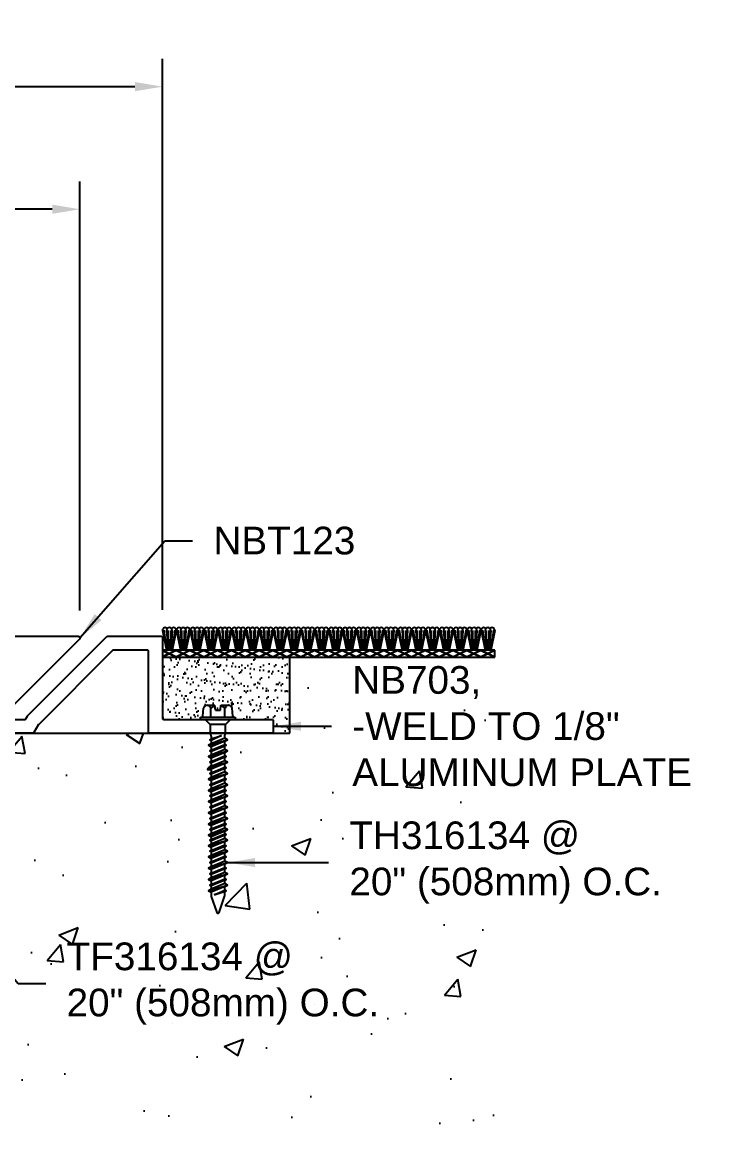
# Model space of a CAD drawing. Header units: inches. Extents: x -6.4 to 63.4, y -1.5 to 12.
# Drawn here: x 24.19 to 30.58, y 0 to 10.04 of the extents above; entities that cross this region are included whole.
import ezdxf

# ---------------------------------------------------------------- set-up
doc = ezdxf.new("R2010")
doc.units = ezdxf.units.IN
doc.header["$MEASUREMENT"] = 0
for name, color, linetype in [('Anchors', 4, 'Continuous'), ('Conditions', 1, 'Continuous'), ('Dimensions', 3, 'Continuous'), ('Metals', 7, 'Continuous'), ('Text', 2, 'Continuous')]:
    doc.layers.add(name, color=color, linetype=linetype)
doc.styles.add('ARIAL', font='arial.ttf')
doc.dimstyles.new('Arial', dxfattribs={"dimtxt": 0.25, "dimasz": 0.25, "dimexe": 0.25, "dimexo": 0.25, "dimgap": 0.25, "dimtad": 0, "dimtih": 1, "dimtoh": 1, "dimdec": 4, "dimzin": 0, "dimdsep": 46, "dimlunit": 4, "dimtxsty": 'ARIAL', "dimcen": 0.25, "dimadec": 0, "dimazin": 0, "dimtfac": 1, "dimtdec": 4, "dimtofl": 0, "dimtmove": 0, "dimatfit": 3, "dimfxl": 0, "dimfrac": 2, "dimtolj": 1, "dimtzin": 0, "dimarcsym": 0})

# ---------------------------------------------------------------- blocks, each defined once
blk = doc.blocks.new('*D14')
at = {"layer": 'Defpoints', "color": 0}
for p in [(25.454, 9.456), (-1.746, 4.482), (25.454, 4.482)]:
    blk.add_point(p, dxfattribs=at)
at = {"layer": 'Dimensions', "color": 0, "lineweight": -2}
for p, q in [((-1.746, 4.732), (-1.746, 9.706)), ((25.454, 4.732), (25.454, 9.706)), ((-1.496, 9.456), (10.942, 9.456)), ((25.204, 9.456), (12.887, 9.456))]:
    blk.add_line(p, q, dxfattribs=at)
at = {"layer": 'Dimensions', "color": 0}
for points in [[(-1.496, 9.498), (-1.496, 9.415), (-1.746, 9.456)], [(25.204, 9.498), (25.204, 9.415), (25.454, 9.456)]]:
    blk.add_solid(points, dxfattribs=at)
at = {"layer": 'Dimensions', "color": 0, "insert": (11.914, 9.456), "char_height": 0.25, "attachment_point": 5, "style": 'ARIAL'}
blk.add_mtext('\\A1;2\'-3 3/16"\\P [691mm]', dxfattribs=at)
blk = doc.blocks.new('TH316134')
for p, q in [((-0.097, 0.127), (-0.027, 0.127)), ((-0.023, 0.083), (-0.027, 0.127)), ((0.023, 0.083), (0.027, 0.127)), ((0.027, 0.127), (0.097, 0.127)), ((-0.157, 0.019), (0.157, 0.019)), ((-0.157, 0), (-0.157, 0.019)), ((-0.157, 0), (0.157, 0)), ((-0.135, 0.029), (-0.129, 0.1)), ((-0.115, 0), (-0.07, -0.045)), ((-0.065, 0.019), (-0.065, 0.1)), ((-0.023, 0.083), (0.023, 0.083)), ((0.064, 0.019), (0.064, 0.1)), ((0.115, 0), (0.07, -0.045)), ((0.135, 0.029), (0.129, 0.1)), ((0.157, 0.019), (0.157, 0)), ((-0.086, -0.234), (0.086, -0.184)), ((-0.074, -0.184), (0.032, -0.147)), ((0.032, -0.147), (-0.062, -0.19)), ((-0.062, -0.177), (0.032, -0.147)), ((0.062, -0.171), (-0.062, -0.221)), ((0.062, -0.197), (-0.062, -0.247)), ((-0.086, -0.336), (0.086, -0.285)), ((-0.074, -0.285), (0.074, -0.234)), ((-0.062, -0.279), (0.062, -0.228)), ((0.062, -0.241), (-0.062, -0.291)), ((0.062, -0.272), (-0.062, -0.323)), ((0.062, -0.298), (-0.062, -0.349)), ((-0.086, -0.437), (0.086, -0.387)), ((-0.074, -0.387), (0.074, -0.336)), ((-0.062, -0.381), (0.062, -0.33)), ((0.062, -0.342), (-0.062, -0.393)), ((0.062, -0.374), (-0.062, -0.425)), ((0.062, -0.4), (-0.062, -0.45)), ((-0.086, -0.539), (0.086, -0.488)), ((-0.074, -0.488), (0.074, -0.437)), ((-0.062, -0.482), (0.062, -0.431)), ((0.062, -0.444), (-0.062, -0.494)), ((0.062, -0.475), (-0.062, -0.526)), ((0.062, -0.501), (-0.062, -0.552)), ((-0.086, -0.641), (0.086, -0.59)), ((-0.074, -0.59), (0.074, -0.539)), ((-0.062, -0.584), (0.062, -0.533)), ((0.062, -0.545), (-0.062, -0.596)), ((0.062, -0.577), (-0.062, -0.628)), ((-0.086, -0.742), (0.086, -0.691)), ((-0.074, -0.691), (0.074, -0.641)), ((0.062, -0.603), (-0.062, -0.654)), ((-0.062, -0.685), (0.062, -0.634)), ((0.062, -0.647), (-0.062, -0.698)), ((0.062, -0.678), (-0.062, -0.729)), ((-0.086, -0.844), (0.086, -0.793)), ((-0.074, -0.793), (0.074, -0.742)), ((0.062, -0.704), (-0.062, -0.755)), ((-0.062, -0.787), (0.062, -0.736)), ((0.062, -0.748), (-0.062, -0.799)), ((0.062, -0.78), (-0.062, -0.831)), ((-0.086, -0.945), (0.086, -0.895)), ((-0.074, -0.895), (0.074, -0.844)), ((0.062, -0.806), (-0.062, -0.857)), ((-0.062, -0.888), (0.062, -0.838)), ((0.062, -0.85), (-0.062, -0.901)), ((0.062, -0.882), (-0.062, -0.932)), ((-0.086, -1.047), (0.086, -0.996)), ((-0.074, -0.996), (0.074, -0.945)), ((0.062, -0.907), (-0.062, -0.958)), ((-0.062, -0.99), (0.062, -0.939)), ((0.062, -0.951), (-0.062, -1.002)), ((0.062, -0.983), (-0.062, -1.034)), ((-0.086, -1.141), (0.086, -1.09)), ((-0.074, -1.09), (0.074, -1.039)), ((0.062, -1.009), (-0.062, -1.06)), ((-0.062, -1.084), (0.062, -1.033)), ((0.062, -1.045), (-0.062, -1.096)), ((0.062, -1.077), (-0.062, -1.128)), ((0.062, -1.103), (-0.062, -1.154)), ((-0.086, -1.242), (0.086, -1.191)), ((-0.074, -1.191), (0.074, -1.141)), ((-0.062, -1.185), (0.062, -1.134)), ((0.062, -1.147), (-0.062, -1.198)), ((0.062, -1.178), (-0.062, -1.229)), ((0.062, -1.204), (-0.062, -1.255)), ((-0.086, -1.344), (0.086, -1.293)), ((-0.074, -1.293), (0.074, -1.242)), ((-0.062, -1.287), (0.062, -1.236)), ((0.062, -1.248), (-0.062, -1.299)), ((0.062, -1.28), (-0.062, -1.331)), ((-0.086, -1.445), (0.086, -1.395)), ((-0.074, -1.395), (0.074, -1.344)), ((0.062, -1.306), (-0.062, -1.357)), ((-0.062, -1.388), (0.062, -1.338)), ((0.062, -1.35), (-0.062, -1.401)), ((0.062, -1.382), (-0.062, -1.432)), ((-0.086, -1.547), (0.086, -1.496)), ((-0.074, -1.496), (0.074, -1.445)), ((0.062, -1.407), (-0.062, -1.458)), ((-0.062, -1.49), (0.062, -1.439)), ((0.062, -1.451), (-0.062, -1.502)), ((0.062, -1.483), (-0.062, -1.534)), ((0.062, -1.509), (-0.062, -1.56)), ((-0.034, -1.584), (0.062, -1.541)), ((-0.034, -1.584), (0.074, -1.547)), ((0.062, -1.553), (-0.034, -1.584))]:
    blk.add_line(p, q)
blk.add_lwpolyline([(0.07, -0.045), (-0.07, -0.045), (-0.07, -0.112, 0.052126), (-0.069, -0.122), (-0.063, -0.148, -0.052126), (-0.062, -0.157), (-0.062, -0.177), (-0.074, -0.184), (-0.062, -0.19), (-0.062, -0.221), (-0.086, -0.234), (-0.062, -0.247), (-0.062, -0.279), (-0.074, -0.285), (-0.062, -0.291), (-0.062, -0.323), (-0.086, -0.336), (-0.062, -0.349), (-0.062, -0.381), (-0.074, -0.387), (-0.062, -0.393), (-0.062, -0.425), (-0.086, -0.437), (-0.062, -0.45), (-0.062, -0.482), (-0.074, -0.488), (-0.062, -0.494), (-0.062, -0.526), (-0.086, -0.539), (-0.062, -0.552), (-0.062, -0.584), (-0.074, -0.59), (-0.062, -0.596), (-0.062, -0.628), (-0.086, -0.641), (-0.062, -0.654), (-0.062, -0.685), (-0.074, -0.691), (-0.062, -0.698), (-0.062, -0.729), (-0.086, -0.742), (-0.062, -0.755), (-0.062, -0.787), (-0.074, -0.793), (-0.062, -0.799), (-0.062, -0.831), (-0.086, -0.844), (-0.062, -0.857), (-0.062, -0.888), (-0.074, -0.895), (-0.062, -0.901), (-0.062, -0.932), (-0.086, -0.945), (-0.062, -0.958), (-0.062, -0.99), (-0.074, -0.996), (-0.062, -1.002), (-0.062, -1.034), (-0.086, -1.047), (-0.062, -1.06), (-0.062, -1.084), (-0.074, -1.09), (-0.062, -1.096), (-0.062, -1.128), (-0.086, -1.141), (-0.062, -1.154), (-0.062, -1.185), (-0.074, -1.191), (-0.062, -1.198), (-0.062, -1.229), (-0.086, -1.242), (-0.062, -1.255), (-0.062, -1.287), (-0.074, -1.293), (-0.062, -1.299), (-0.062, -1.331), (-0.086, -1.344), (-0.062, -1.357), (-0.062, -1.388), (-0.074, -1.395), (-0.062, -1.401), (-0.062, -1.432), (-0.086, -1.445), (-0.062, -1.458), (-0.062, -1.49), (-0.074, -1.496), (-0.062, -1.502), (-0.062, -1.534), (-0.086, -1.547), (-0.062, -1.56), (-0.062, -1.586, 0.084437), (-0.06, -1.601), (-0.01, -1.744, 0.648167), (0.01, -1.744), (0.06, -1.601, 0.084437), (0.062, -1.586), (0.062, -1.553), (0.074, -1.547), (0.062, -1.541), (0.062, -1.509), (0.086, -1.496), (0.062, -1.483), (0.062, -1.451), (0.074, -1.445), (0.062, -1.439), (0.062, -1.407), (0.086, -1.395), (0.062, -1.382), (0.062, -1.35), (0.074, -1.344), (0.062, -1.338), (0.062, -1.306), (0.086, -1.293), (0.062, -1.28), (0.062, -1.248), (0.074, -1.242), (0.062, -1.236), (0.062, -1.204), (0.086, -1.191), (0.062, -1.178), (0.062, -1.147), (0.074, -1.141), (0.062, -1.134), (0.062, -1.103), (0.086, -1.09), (0.062, -1.077), (0.062, -1.045), (0.074, -1.039), (0.062, -1.033), (0.062, -1.009), (0.086, -0.996), (0.062, -0.983), (0.062, -0.951), (0.074, -0.945), (0.062, -0.939), (0.062, -0.907), (0.086, -0.895), (0.062, -0.882), (0.062, -0.85), (0.074, -0.844), (0.062, -0.838), (0.062, -0.806), (0.086, -0.793), (0.062, -0.78), (0.062, -0.748), (0.074, -0.742), (0.062, -0.736), (0.062, -0.704), (0.086, -0.691), (0.062, -0.678), (0.062, -0.647), (0.074, -0.641), (0.062, -0.634), (0.062, -0.603), (0.086, -0.59), (0.062, -0.577), (0.062, -0.545), (0.074, -0.539), (0.062, -0.533), (0.062, -0.501), (0.086, -0.488), (0.062, -0.475), (0.062, -0.444), (0.074, -0.437), (0.062, -0.431), (0.062, -0.4), (0.086, -0.387), (0.062, -0.374), (0.062, -0.342), (0.074, -0.336), (0.062, -0.33), (0.062, -0.298), (0.086, -0.285), (0.062, -0.272), (0.062, -0.241), (0.074, -0.234), (0.062, -0.228), (0.062, -0.197), (0.086, -0.184), (0.062, -0.171), (0.062, -0.157, -0.052126), (0.063, -0.148), (0.069, -0.122, 0.052126), (0.07, -0.112)], format="xyb", close=True)
for centre, radius, start, end in [((-0.097, 0.095), 0.0327, 9.285, 170.715), ((0, 0.038), 0.0896, 107.4215, 136.0407), ((0, 0.038), 0.0896, 43.9593, 72.5785), ((0.097, 0.095), 0.0327, 9.285, 170.715), ((-0.146, 0.03), 0.0112, 270, 355), ((0.146, 0.03), 0.0112, 185, 270)]:
    blk.add_arc(centre, radius, start, end)
blk = doc.blocks.new('NB703')
at = {"linetype": 'Continuous', "flags": 128}
blk.add_lwpolyline([(-0.552, 0), (0.553, 0, 0.414214), (0.563, 0.01), (0.563, 0.74, -0.414214), (0.573, 0.75), (0.882, 0.75, -0.198912), (0.889, 0.747), (1.555, 0.08, -0.065543), (1.557, 0.078), (1.599, 0.005, 0.267949), (1.608, 0), (2.686, 0, 0.198912), (2.693, 0.003), (2.78, 0.09), (2.78, 0.115, 0.414214), (2.77, 0.125), (1.68, 0.125, -0.267949), (1.671, 0.13), (1.657, 0.155, 0.065543), (1.655, 0.157), (0.94, 0.872, 0.198912), (0.933, 0.875), (0.447, 0.875, 0.414214), (0.437, 0.865), (0.437, 0.135, -0.414214), (0.428, 0.125), (-0.552, 0.125, 0.414214), (-0.562, 0.115), (-0.562, 0.01, 0.414214)], format="xyb", close=True, dxfattribs=at)
blk = doc.blocks.new('*D18')
at = {"layer": 'Defpoints', "color": 0}
for p in [(-1, 8.349), (-1, 4.477), (24.708, 4.477)]:
    blk.add_point(p, dxfattribs=at)
at = {"layer": 'Dimensions', "color": 0, "lineweight": -2}
for p, q in [((-1, 4.727), (-1, 8.599)), ((24.708, 4.727), (24.708, 8.599)), ((-0.75, 8.349), (10.802, 8.349)), ((24.458, 8.349), (12.942, 8.349))]:
    blk.add_line(p, q, dxfattribs=at)
at = {"layer": 'Dimensions', "color": 0}
for points in [[(-0.75, 8.391), (-0.75, 8.308), (-1, 8.349)], [(24.458, 8.391), (24.458, 8.308), (24.708, 8.349)]]:
    blk.add_solid(points, dxfattribs=at)
at = {"layer": 'Dimensions', "color": 0, "insert": (11.872, 8.349), "char_height": 0.25, "attachment_point": 5, "style": 'ARIAL'}
blk.add_mtext('\\A1;2\'-1 11/16"\\P [653mm]', dxfattribs=at)
blk = doc.blocks.new('NBT123')
blk.add_lwpolyline([(-0.985, 0.61, 0.414214), (-1, 0.625), (-1.824, 0.625, 0.668179), (-1.834, 0.599), (-1.114, -0.121, 0.198912), (-1.104, -0.125), (0, -0.125, 0.414214), (0.015, -0.11), (0.015, -0.015, 0.414214), (0, 0), (-0.97, 0, -0.414214), (-0.985, 0.015)], format="xyb", close=True)
blk = doc.blocks.new('*U33')
for p, q in [((3, 0.062), (0, 0.062)), ((0, 0.062), (0, 0)), ((0, 0.06), (0.058, 0.031)), ((0.058, 0.031), (0, 0.002)), ((0, 0), (3, 0)), ((0.004, 0.062), (0.062, 0.033)), ((0.062, 0.029), (0.004, 0)), ((0.121, 0.062), (0.062, 0.033)), ((0.062, 0.029), (0.121, 0)), ((0.125, 0.06), (0.067, 0.031)), ((0.067, 0.031), (0.125, 0.002)), ((0.125, 0.06), (0.183, 0.031)), ((0.183, 0.031), (0.125, 0.002)), ((0.129, 0.062), (0.188, 0.033)), ((0.188, 0.029), (0.129, 0)), ((0.246, 0.062), (0.188, 0.033)), ((0.188, 0.029), (0.246, 0)), ((0.25, 0.06), (0.192, 0.031)), ((0.192, 0.031), (0.25, 0.002)), ((0.25, 0.06), (0.308, 0.031)), ((0.308, 0.031), (0.25, 0.002)), ((0.254, 0.062), (0.312, 0.033)), ((0.312, 0.029), (0.254, 0)), ((0.371, 0.062), (0.312, 0.033)), ((0.312, 0.029), (0.371, 0)), ((0.375, 0.06), (0.317, 0.031)), ((0.317, 0.031), (0.375, 0.002)), ((0.375, 0.06), (0.433, 0.031)), ((0.433, 0.031), (0.375, 0.002)), ((0.379, 0.062), (0.438, 0.033)), ((0.438, 0.029), (0.379, 0)), ((0.496, 0.062), (0.438, 0.033)), ((0.438, 0.029), (0.496, 0)), ((0.5, 0.06), (0.442, 0.031)), ((0.442, 0.031), (0.5, 0.002)), ((0.5, 0.06), (0.558, 0.031)), ((0.558, 0.031), (0.5, 0.002)), ((0.504, 0.062), (0.562, 0.033)), ((0.562, 0.029), (0.504, 0)), ((0.621, 0.062), (0.562, 0.033)), ((0.562, 0.029), (0.621, 0)), ((0.625, 0.06), (0.567, 0.031)), ((0.567, 0.031), (0.625, 0.002)), ((0.625, 0.06), (0.683, 0.031)), ((0.683, 0.031), (0.625, 0.002)), ((0.629, 0.062), (0.688, 0.033)), ((0.688, 0.029), (0.629, 0)), ((0.746, 0.062), (0.688, 0.033)), ((0.688, 0.029), (0.746, 0)), ((0.75, 0.06), (0.692, 0.031)), ((0.692, 0.031), (0.75, 0.002)), ((0.75, 0.06), (0.808, 0.031)), ((0.808, 0.031), (0.75, 0.002)), ((0.754, 0.062), (0.812, 0.033)), ((0.812, 0.029), (0.754, 0)), ((0.871, 0.062), (0.812, 0.033)), ((0.812, 0.029), (0.871, 0)), ((0.875, 0.06), (0.817, 0.031)), ((0.817, 0.031), (0.875, 0.002)), ((0.875, 0.06), (0.933, 0.031)), ((0.933, 0.031), (0.875, 0.002)), ((0.879, 0.062), (0.938, 0.033)), ((0.938, 0.029), (0.879, 0)), ((0.996, 0.062), (0.938, 0.033)), ((0.938, 0.029), (0.996, 0)), ((1, 0.06), (0.942, 0.031)), ((0.942, 0.031), (1, 0.002)), ((1, 0.06), (1.058, 0.031)), ((1.058, 0.031), (1, 0.002)), ((1.004, 0.062), (1.062, 0.033)), ((1.062, 0.029), (1.004, 0)), ((1.121, 0.062), (1.062, 0.033)), ((1.062, 0.029), (1.121, 0)), ((1.125, 0.06), (1.067, 0.031)), ((1.067, 0.031), (1.125, 0.002)), ((1.125, 0.06), (1.183, 0.031)), ((1.183, 0.031), (1.125, 0.002)), ((1.129, 0.062), (1.188, 0.033)), ((1.188, 0.029), (1.129, 0)), ((1.246, 0.062), (1.188, 0.033)), ((1.188, 0.029), (1.246, 0)), ((1.25, 0.06), (1.192, 0.031)), ((1.192, 0.031), (1.25, 0.002)), ((1.25, 0.06), (1.308, 0.031)), ((1.308, 0.031), (1.25, 0.002)), ((1.254, 0.062), (1.312, 0.033)), ((1.312, 0.029), (1.254, 0)), ((1.371, 0.062), (1.312, 0.033)), ((1.312, 0.029), (1.371, 0)), ((1.375, 0.06), (1.317, 0.031)), ((1.317, 0.031), (1.375, 0.002)), ((1.375, 0.06), (1.433, 0.031)), ((1.433, 0.031), (1.375, 0.002)), ((1.379, 0.062), (1.438, 0.033)), ((1.438, 0.029), (1.379, 0)), ((1.496, 0.062), (1.438, 0.033)), ((1.438, 0.029), (1.496, 0)), ((1.5, 0.06), (1.442, 0.031)), ((1.442, 0.031), (1.5, 0.002)), ((1.5, 0.06), (1.558, 0.031)), ((1.558, 0.031), (1.5, 0.002)), ((1.504, 0.062), (1.562, 0.033)), ((1.562, 0.029), (1.504, 0)), ((1.621, 0.062), (1.562, 0.033)), ((1.562, 0.029), (1.621, 0)), ((1.625, 0.06), (1.567, 0.031)), ((1.567, 0.031), (1.625, 0.002)), ((1.625, 0.06), (1.683, 0.031)), ((1.683, 0.031), (1.625, 0.002)), ((1.629, 0.062), (1.688, 0.033)), ((1.688, 0.029), (1.629, 0)), ((1.746, 0.062), (1.688, 0.033)), ((1.688, 0.029), (1.746, 0)), ((1.75, 0.06), (1.692, 0.031)), ((1.692, 0.031), (1.75, 0.002)), ((1.75, 0.06), (1.808, 0.031)), ((1.808, 0.031), (1.75, 0.002)), ((1.754, 0.062), (1.812, 0.033)), ((1.812, 0.029), (1.754, 0)), ((1.871, 0.062), (1.812, 0.033)), ((1.812, 0.029), (1.871, 0)), ((1.875, 0.06), (1.817, 0.031)), ((1.817, 0.031), (1.875, 0.002)), ((1.875, 0.06), (1.933, 0.031)), ((1.933, 0.031), (1.875, 0.002)), ((1.879, 0.062), (1.938, 0.033)), ((1.938, 0.029), (1.879, 0)), ((1.996, 0.062), (1.938, 0.033)), ((1.938, 0.029), (1.996, 0)), ((2, 0.06), (1.942, 0.031)), ((1.942, 0.031), (2, 0.002)), ((2, 0.06), (2.058, 0.031)), ((2.058, 0.031), (2, 0.002)), ((2.004, 0.062), (2.062, 0.033)), ((2.062, 0.029), (2.004, 0)), ((2.121, 0.062), (2.062, 0.033)), ((2.062, 0.029), (2.121, 0)), ((2.125, 0.06), (2.067, 0.031)), ((2.067, 0.031), (2.125, 0.002)), ((2.125, 0.06), (2.183, 0.031)), ((2.183, 0.031), (2.125, 0.002)), ((2.129, 0.062), (2.188, 0.033)), ((2.188, 0.029), (2.129, 0)), ((2.246, 0.062), (2.188, 0.033)), ((2.188, 0.029), (2.246, 0)), ((2.25, 0.06), (2.192, 0.031)), ((2.192, 0.031), (2.25, 0.002)), ((2.25, 0.06), (2.308, 0.031)), ((2.308, 0.031), (2.25, 0.002)), ((2.254, 0.062), (2.312, 0.033)), ((2.312, 0.029), (2.254, 0)), ((2.371, 0.062), (2.312, 0.033)), ((2.312, 0.029), (2.371, 0)), ((2.375, 0.06), (2.317, 0.031)), ((2.317, 0.031), (2.375, 0.002)), ((2.375, 0.06), (2.433, 0.031)), ((2.433, 0.031), (2.375, 0.002)), ((2.379, 0.062), (2.438, 0.033)), ((2.438, 0.029), (2.379, 0)), ((2.496, 0.062), (2.438, 0.033)), ((2.438, 0.029), (2.496, 0)), ((2.5, 0.06), (2.442, 0.031)), ((2.442, 0.031), (2.5, 0.002)), ((2.5, 0.06), (2.558, 0.031)), ((2.558, 0.031), (2.5, 0.002)), ((2.504, 0.062), (2.562, 0.033)), ((2.562, 0.029), (2.504, 0)), ((2.621, 0.062), (2.562, 0.033)), ((2.562, 0.029), (2.621, 0)), ((2.625, 0.06), (2.567, 0.031)), ((2.567, 0.031), (2.625, 0.002)), ((2.625, 0.06), (2.683, 0.031)), ((2.683, 0.031), (2.625, 0.002)), ((2.629, 0.062), (2.688, 0.033)), ((2.688, 0.029), (2.629, 0)), ((2.746, 0.062), (2.688, 0.033)), ((2.688, 0.029), (2.746, 0)), ((2.75, 0.06), (2.692, 0.031)), ((2.692, 0.031), (2.75, 0.002)), ((2.75, 0.06), (2.808, 0.031)), ((2.808, 0.031), (2.75, 0.002)), ((2.754, 0.062), (2.812, 0.033)), ((2.812, 0.029), (2.754, 0)), ((2.871, 0.062), (2.812, 0.033)), ((2.812, 0.029), (2.871, 0)), ((2.875, 0.06), (2.817, 0.031)), ((2.817, 0.031), (2.875, 0.002)), ((2.875, 0.06), (2.933, 0.031)), ((2.933, 0.031), (2.875, 0.002)), ((2.879, 0.062), (2.938, 0.033)), ((2.938, 0.029), (2.879, 0)), ((2.996, 0.062), (2.938, 0.033)), ((2.938, 0.029), (2.996, 0)), ((3, 0.06), (2.942, 0.031)), ((2.942, 0.031), (3, 0.002)), ((3, 0), (3, 0.062))]:
    blk.add_line(p, q)
for points in [[(0, 0.241), (0.037, 0.062)], [(0.012, 0.243), (0.037, 0.064)], [(0.037, 0.241), (0.05, 0.062)], [(0.05, 0.062), (0.05, 0.241)], [(0.074, 0.062), (0.074, 0.241)], [(0.087, 0.241), (0.074, 0.062)], [(0.112, 0.243), (0.087, 0.064)], [(0.124, 0.241), (0.087, 0.062)], [(0.125, 0.241), (0.162, 0.062)], [(0.137, 0.243), (0.162, 0.064)], [(0.162, 0.241), (0.175, 0.062)], [(0.175, 0.062), (0.175, 0.241)], [(0.199, 0.062), (0.199, 0.241)], [(0.212, 0.241), (0.199, 0.062)], [(0.237, 0.243), (0.212, 0.064)], [(0.249, 0.241), (0.212, 0.062)], [(0.25, 0.241), (0.287, 0.062)], [(0.262, 0.243), (0.287, 0.064)], [(0.287, 0.241), (0.3, 0.062)], [(0.3, 0.062), (0.3, 0.241)], [(0.324, 0.062), (0.324, 0.241)], [(0.337, 0.241), (0.324, 0.062)], [(0.362, 0.243), (0.337, 0.064)], [(0.374, 0.241), (0.337, 0.062)], [(0.375, 0.241), (0.412, 0.062)], [(0.387, 0.243), (0.412, 0.064)], [(0.412, 0.241), (0.425, 0.062)], [(0.425, 0.062), (0.425, 0.241)], [(0.449, 0.062), (0.449, 0.241)], [(0.462, 0.241), (0.449, 0.062)], [(0.487, 0.243), (0.462, 0.064)], [(0.499, 0.241), (0.462, 0.062)], [(0.5, 0.241), (0.537, 0.062)], [(0.512, 0.243), (0.537, 0.064)], [(0.537, 0.241), (0.55, 0.062)], [(0.55, 0.062), (0.55, 0.241)], [(0.574, 0.062), (0.574, 0.241)], [(0.587, 0.241), (0.574, 0.062)], [(0.612, 0.243), (0.587, 0.064)], [(0.624, 0.241), (0.587, 0.062)], [(0.625, 0.241), (0.662, 0.062)], [(0.637, 0.243), (0.662, 0.064)], [(0.662, 0.241), (0.675, 0.062)], [(0.675, 0.062), (0.675, 0.241)], [(0.699, 0.062), (0.699, 0.241)], [(0.712, 0.241), (0.699, 0.062)], [(0.737, 0.243), (0.712, 0.064)], [(0.749, 0.241), (0.712, 0.062)], [(0.75, 0.241), (0.787, 0.062)], [(0.762, 0.243), (0.787, 0.064)], [(0.787, 0.241), (0.8, 0.062)], [(0.8, 0.062), (0.8, 0.241)], [(0.824, 0.062), (0.824, 0.241)], [(0.837, 0.241), (0.824, 0.062)], [(0.862, 0.243), (0.837, 0.064)], [(0.874, 0.241), (0.837, 0.062)], [(0.875, 0.241), (0.912, 0.062)], [(0.887, 0.243), (0.912, 0.064)], [(0.912, 0.241), (0.925, 0.062)], [(0.925, 0.062), (0.925, 0.241)], [(0.949, 0.062), (0.949, 0.241)], [(0.962, 0.241), (0.949, 0.062)], [(0.987, 0.243), (0.962, 0.064)], [(0.999, 0.241), (0.962, 0.062)], [(1, 0.241), (1.037, 0.062)], [(1.012, 0.243), (1.037, 0.064)], [(1.037, 0.241), (1.05, 0.062)], [(1.05, 0.062), (1.05, 0.241)], [(1.074, 0.062), (1.074, 0.241)], [(1.087, 0.241), (1.074, 0.062)], [(1.112, 0.243), (1.087, 0.064)], [(1.124, 0.241), (1.087, 0.062)], [(1.125, 0.241), (1.162, 0.062)], [(1.137, 0.243), (1.162, 0.064)], [(1.162, 0.241), (1.175, 0.062)], [(1.175, 0.062), (1.175, 0.241)], [(1.199, 0.062), (1.199, 0.241)], [(1.212, 0.241), (1.199, 0.062)], [(1.237, 0.243), (1.212, 0.064)], [(1.249, 0.241), (1.212, 0.062)], [(1.25, 0.241), (1.287, 0.062)], [(1.262, 0.243), (1.287, 0.064)], [(1.287, 0.241), (1.3, 0.062)], [(1.3, 0.062), (1.3, 0.241)], [(1.324, 0.062), (1.324, 0.241)], [(1.337, 0.241), (1.324, 0.062)], [(1.362, 0.243), (1.337, 0.064)], [(1.374, 0.241), (1.337, 0.062)], [(1.375, 0.241), (1.412, 0.062)], [(1.387, 0.243), (1.412, 0.064)], [(1.412, 0.241), (1.425, 0.062)], [(1.425, 0.062), (1.425, 0.241)], [(1.449, 0.062), (1.449, 0.241)], [(1.462, 0.241), (1.449, 0.062)], [(1.487, 0.243), (1.462, 0.064)], [(1.499, 0.241), (1.462, 0.062)], [(1.5, 0.241), (1.537, 0.062)], [(1.512, 0.243), (1.537, 0.064)], [(1.537, 0.241), (1.55, 0.062)], [(1.55, 0.062), (1.55, 0.241)], [(1.574, 0.062), (1.574, 0.241)], [(1.587, 0.241), (1.574, 0.062)], [(1.612, 0.243), (1.587, 0.064)], [(1.624, 0.241), (1.587, 0.062)], [(1.625, 0.241), (1.662, 0.062)], [(1.637, 0.243), (1.662, 0.064)], [(1.662, 0.241), (1.675, 0.062)], [(1.675, 0.062), (1.675, 0.241)], [(1.699, 0.062), (1.699, 0.241)], [(1.712, 0.241), (1.699, 0.062)], [(1.737, 0.243), (1.712, 0.064)], [(1.749, 0.241), (1.712, 0.062)], [(1.75, 0.241), (1.787, 0.062)], [(1.762, 0.243), (1.787, 0.064)], [(1.787, 0.241), (1.8, 0.062)], [(1.8, 0.062), (1.8, 0.241)], [(1.824, 0.062), (1.824, 0.241)], [(1.837, 0.241), (1.824, 0.062)], [(1.862, 0.243), (1.837, 0.064)], [(1.874, 0.241), (1.837, 0.062)], [(1.875, 0.241), (1.912, 0.062)], [(1.887, 0.243), (1.912, 0.064)], [(1.912, 0.241), (1.925, 0.062)], [(1.925, 0.062), (1.925, 0.241)], [(1.949, 0.062), (1.949, 0.241)], [(1.962, 0.241), (1.949, 0.062)], [(1.987, 0.243), (1.962, 0.064)], [(1.999, 0.241), (1.962, 0.062)], [(2, 0.241), (2.037, 0.062)], [(2.012, 0.243), (2.037, 0.064)], [(2.037, 0.241), (2.05, 0.062)], [(2.05, 0.062), (2.05, 0.241)], [(2.074, 0.062), (2.074, 0.241)], [(2.087, 0.241), (2.074, 0.062)], [(2.112, 0.243), (2.087, 0.064)], [(2.124, 0.241), (2.087, 0.062)], [(2.125, 0.241), (2.162, 0.062)], [(2.137, 0.243), (2.162, 0.064)], [(2.162, 0.241), (2.175, 0.062)], [(2.175, 0.062), (2.175, 0.241)], [(2.199, 0.062), (2.199, 0.241)], [(2.212, 0.241), (2.199, 0.062)], [(2.237, 0.243), (2.212, 0.064)], [(2.249, 0.241), (2.212, 0.062)], [(2.25, 0.241), (2.287, 0.062)], [(2.262, 0.243), (2.287, 0.064)], [(2.287, 0.241), (2.3, 0.062)], [(2.3, 0.062), (2.3, 0.241)], [(2.324, 0.062), (2.324, 0.241)], [(2.337, 0.241), (2.324, 0.062)], [(2.362, 0.243), (2.337, 0.064)], [(2.374, 0.241), (2.337, 0.062)], [(2.375, 0.241), (2.412, 0.062)], [(2.387, 0.243), (2.412, 0.064)], [(2.412, 0.241), (2.425, 0.062)], [(2.425, 0.062), (2.425, 0.241)], [(2.449, 0.062), (2.449, 0.241)], [(2.462, 0.241), (2.449, 0.062)], [(2.487, 0.243), (2.462, 0.064)], [(2.499, 0.241), (2.462, 0.062)], [(2.5, 0.241), (2.537, 0.062)], [(2.512, 0.243), (2.537, 0.064)], [(2.537, 0.241), (2.55, 0.062)], [(2.55, 0.062), (2.55, 0.241)], [(2.574, 0.062), (2.574, 0.241)], [(2.587, 0.241), (2.574, 0.062)], [(2.612, 0.243), (2.587, 0.064)], [(2.624, 0.241), (2.587, 0.062)], [(2.625, 0.241), (2.662, 0.062)], [(2.637, 0.243), (2.662, 0.064)], [(2.662, 0.241), (2.675, 0.062)], [(2.675, 0.062), (2.675, 0.241)], [(2.699, 0.062), (2.699, 0.241)], [(2.712, 0.241), (2.699, 0.062)], [(2.737, 0.243), (2.712, 0.064)], [(2.749, 0.241), (2.712, 0.062)], [(2.75, 0.241), (2.787, 0.062)], [(2.762, 0.243), (2.787, 0.064)], [(2.787, 0.241), (2.8, 0.062)], [(2.8, 0.062), (2.8, 0.241)], [(2.824, 0.062), (2.824, 0.241)], [(2.837, 0.241), (2.824, 0.062)], [(2.862, 0.243), (2.837, 0.064)], [(2.874, 0.241), (2.837, 0.062)], [(2.875, 0.241), (2.912, 0.062)], [(2.887, 0.243), (2.912, 0.064)], [(2.912, 0.241), (2.925, 0.062)], [(2.925, 0.062), (2.925, 0.241)], [(2.949, 0.062), (2.949, 0.241)], [(2.962, 0.241), (2.949, 0.062)], [(2.987, 0.243), (2.962, 0.064)], [(2.999, 0.241), (2.962, 0.062)], [(0.035, 0.163), (0.049, 0.062)], [(0.062, 0.062), (0.062, 0.163)], [(0.089, 0.163), (0.075, 0.062)], [(0.16, 0.163), (0.174, 0.062)], [(0.187, 0.062), (0.187, 0.163)], [(0.214, 0.163), (0.2, 0.062)], [(0.285, 0.163), (0.299, 0.062)], [(0.312, 0.062), (0.312, 0.163)], [(0.339, 0.163), (0.325, 0.062)], [(0.41, 0.163), (0.424, 0.062)], [(0.437, 0.062), (0.437, 0.163)], [(0.464, 0.163), (0.45, 0.062)], [(0.535, 0.163), (0.549, 0.062)], [(0.562, 0.062), (0.562, 0.163)], [(0.589, 0.163), (0.575, 0.062)], [(0.66, 0.163), (0.674, 0.062)], [(0.687, 0.062), (0.687, 0.163)], [(0.714, 0.163), (0.7, 0.062)], [(0.785, 0.163), (0.799, 0.062)], [(0.812, 0.062), (0.812, 0.163)], [(0.839, 0.163), (0.825, 0.062)], [(0.91, 0.163), (0.924, 0.062)], [(0.937, 0.062), (0.937, 0.163)], [(0.964, 0.163), (0.95, 0.062)], [(1.035, 0.163), (1.049, 0.062)], [(1.062, 0.062), (1.062, 0.163)], [(1.089, 0.163), (1.075, 0.062)], [(1.16, 0.163), (1.174, 0.062)], [(1.187, 0.062), (1.187, 0.163)], [(1.214, 0.163), (1.2, 0.062)], [(1.285, 0.163), (1.299, 0.062)], [(1.312, 0.062), (1.312, 0.163)], [(1.339, 0.163), (1.325, 0.062)], [(1.41, 0.163), (1.424, 0.062)], [(1.437, 0.062), (1.437, 0.163)], [(1.464, 0.163), (1.45, 0.062)], [(1.535, 0.163), (1.549, 0.062)], [(1.562, 0.062), (1.562, 0.163)], [(1.589, 0.163), (1.575, 0.062)], [(1.66, 0.163), (1.674, 0.062)], [(1.687, 0.062), (1.687, 0.163)], [(1.714, 0.163), (1.7, 0.062)], [(1.785, 0.163), (1.799, 0.062)], [(1.812, 0.062), (1.812, 0.163)], [(1.839, 0.163), (1.825, 0.062)], [(1.91, 0.163), (1.924, 0.062)], [(1.937, 0.062), (1.937, 0.163)], [(1.964, 0.163), (1.95, 0.062)], [(2.035, 0.163), (2.049, 0.062)], [(2.062, 0.062), (2.062, 0.163)], [(2.089, 0.163), (2.075, 0.062)], [(2.16, 0.163), (2.174, 0.062)], [(2.187, 0.062), (2.187, 0.163)], [(2.214, 0.163), (2.2, 0.062)], [(2.285, 0.163), (2.299, 0.062)], [(2.312, 0.062), (2.312, 0.163)], [(2.339, 0.163), (2.325, 0.062)], [(2.41, 0.163), (2.424, 0.062)], [(2.437, 0.062), (2.437, 0.163)], [(2.464, 0.163), (2.45, 0.062)], [(2.535, 0.163), (2.549, 0.062)], [(2.562, 0.062), (2.562, 0.163)], [(2.589, 0.163), (2.575, 0.062)], [(2.66, 0.163), (2.674, 0.062)], [(2.687, 0.062), (2.687, 0.163)], [(2.714, 0.163), (2.7, 0.062)], [(2.785, 0.163), (2.799, 0.062)], [(2.812, 0.062), (2.812, 0.163)], [(2.839, 0.163), (2.825, 0.062)], [(2.91, 0.163), (2.924, 0.062)], [(2.937, 0.062), (2.937, 0.163)], [(2.964, 0.163), (2.95, 0.062)]]:
    blk.add_lwpolyline(points)
for centre, radius, start, end in [((0.025, 0.241), 0.025, 41.211, 180), ((0.062, 0.241), 0.0247, 0, 180), ((0.099, 0.241), 0.025, 0, 138.789), ((0.15, 0.241), 0.025, 41.211, 180), ((0.187, 0.241), 0.0247, 0, 180), ((0.224, 0.241), 0.025, 0, 138.789), ((0.275, 0.241), 0.025, 41.211, 180), ((0.312, 0.241), 0.0247, 0, 180), ((0.349, 0.241), 0.025, 0, 138.789), ((0.4, 0.241), 0.025, 41.211, 180), ((0.437, 0.241), 0.0247, 0, 180), ((0.474, 0.241), 0.025, 0, 138.789), ((0.525, 0.241), 0.025, 41.211, 180), ((0.562, 0.241), 0.0247, 0, 180), ((0.599, 0.241), 0.025, 0, 138.789), ((0.65, 0.241), 0.025, 41.211, 180), ((0.687, 0.241), 0.0247, 0, 180), ((0.724, 0.241), 0.025, 0, 138.789), ((0.775, 0.241), 0.025, 41.211, 180), ((0.812, 0.241), 0.0247, 0, 180), ((0.849, 0.241), 0.025, 0, 138.789), ((0.9, 0.241), 0.025, 41.211, 180), ((0.937, 0.241), 0.0247, 0, 180), ((0.974, 0.241), 0.025, 0, 138.789), ((1.025, 0.241), 0.025, 41.211, 180), ((1.062, 0.241), 0.0247, 0, 180), ((1.099, 0.241), 0.025, 0, 138.789), ((1.15, 0.241), 0.025, 41.211, 180), ((1.187, 0.241), 0.0247, 0, 180), ((1.224, 0.241), 0.025, 0, 138.789), ((1.275, 0.241), 0.025, 41.211, 180), ((1.312, 0.241), 0.0247, 0, 180), ((1.349, 0.241), 0.025, 0, 138.789), ((1.4, 0.241), 0.025, 41.211, 180), ((1.437, 0.241), 0.0247, 0, 180), ((1.474, 0.241), 0.025, 0, 138.789), ((1.525, 0.241), 0.025, 41.211, 180), ((1.562, 0.241), 0.0247, 0, 180), ((1.599, 0.241), 0.025, 0, 138.789), ((1.65, 0.241), 0.025, 41.211, 180), ((1.687, 0.241), 0.0247, 0, 180), ((1.724, 0.241), 0.025, 0, 138.789), ((1.775, 0.241), 0.025, 41.211, 180), ((1.812, 0.241), 0.0247, 0, 180), ((1.849, 0.241), 0.025, 0, 138.789), ((1.9, 0.241), 0.025, 41.211, 180), ((1.937, 0.241), 0.0247, 0, 180), ((1.974, 0.241), 0.025, 0, 138.789), ((2.025, 0.241), 0.025, 41.211, 180), ((2.062, 0.241), 0.0247, 0, 180), ((2.099, 0.241), 0.025, 0, 138.789), ((2.15, 0.241), 0.025, 41.211, 180), ((2.187, 0.241), 0.0247, 0, 180), ((2.224, 0.241), 0.025, 0, 138.789), ((2.275, 0.241), 0.025, 41.211, 180), ((2.312, 0.241), 0.0247, 0, 180), ((2.349, 0.241), 0.025, 0, 138.789), ((2.4, 0.241), 0.025, 41.211, 180), ((2.437, 0.241), 0.0247, 0, 180), ((2.474, 0.241), 0.025, 0, 138.789), ((2.525, 0.241), 0.025, 41.211, 180), ((2.562, 0.241), 0.0247, 0, 180), ((2.599, 0.241), 0.025, 0, 138.789), ((2.65, 0.241), 0.025, 41.211, 180), ((2.687, 0.241), 0.0247, 0, 180), ((2.724, 0.241), 0.025, 0, 138.789), ((2.775, 0.241), 0.025, 41.211, 180), ((2.812, 0.241), 0.0247, 0, 180), ((2.849, 0.241), 0.025, 0, 138.789), ((2.9, 0.241), 0.025, 41.211, 180), ((2.937, 0.241), 0.0247, 0, 180), ((2.974, 0.241), 0.025, 0, 138.789)]:
    blk.add_arc(centre, radius, start, end)

msp = doc.modelspace()

# ---------------------------------------------------------------- hatches: boundary and pattern name
at = {"layer": 'Conditions'}
h = msp.add_hatch(dxfattribs=at)
h.set_pattern_fill('AR-CONC', color=256, scale=0.25, style=0)
h.paths.add_polyline_path([(25.89131, 2.7524), (25.89131, 2.78409), (25.86731, 2.79702), (25.89131, 2.80994), (25.89131, 2.84163), (25.87828, 2.84865), (25.89131, 2.85396), (25.89131, 2.88565), (25.86731, 2.89858), (25.89131, 2.9115), (25.89131, 2.9432), (25.87828, 2.95021), (25.89131, 2.95552), (25.89131, 2.98722), (25.86731, 3.00014), (25.89131, 3.01307), (25.89131, 3.04476), (25.87828, 3.05177), (25.89131, 3.05709), (25.89131, 3.08878), (25.86731, 3.1017), (25.89131, 3.11463), (25.89131, 3.14632), (25.87828, 3.15334), (25.89131, 3.15865), (25.89131, 3.19034), (25.86731, 3.20327), (25.89131, 3.21619), (25.89131, 3.24788), (25.87828, 3.2549), (25.89131, 3.26021), (25.89131, 3.2919), (25.86731, 3.30483), (25.89131, 3.31775), (25.89131, 3.34945), (25.87828, 3.35646), (25.89131, 3.36177), (25.89131, 3.39347), (25.86731, 3.40639), (25.89131, 3.41932), (25.89131, 3.45101), (25.87828, 3.45802), (25.89131, 3.46334), (25.89131, 3.49503), (25.86731, 3.50795), (25.89131, 3.52088), (25.89131, 3.55257), (25.87697, 3.56029), (25.88583, 3.56314, 0.32528928), (25.87826, 3.61733), (23.75092, 3.61733), (23.73578, 3.60133), (23.73578, 3.52937), (23.72928, 3.49865, 0.13295553), (23.73064, 3.47439), (23.75228, 3.46273), (23.72828, 3.44981), (23.72828, 3.41812), (23.7413, 3.4111), (23.72828, 3.40579), (23.72828, 3.3741), (23.75228, 3.36117), (23.57978, 3.31039), (23.60379, 3.32332), (23.60379, 3.35501), (23.59075, 3.36202), (23.60378, 3.36734), (23.60378, 3.39903), (23.57978, 3.41195), (23.60378, 3.42488), (23.60378, 3.45657), (23.58943, 3.46429), (23.5983, 3.46714, 0.26122448), (23.60167, 3.5125, -0.0696153), (23.59728, 3.52462), (23.60872, 3.47049), (23.73167, 3.50995), (23.73477, 3.52462, 0.05212645), (23.73578, 3.53423), (23.73578, 3.60133), (23.59628, 3.60133), (23.59628, 3.53423, 0.128787), (23.59838, 3.51076, -0.0696153), (23.60277, 3.49865), (23.59628, 3.52937), (23.59628, 3.60133), (23.58113, 3.61733), (18.77529, 3.61733), (18.76015, 3.60133), (18.76015, 3.52937), (18.75365, 3.49865, 0.13295553), (18.75501, 3.47439), (18.77665, 3.46273), (18.75265, 3.44981), (18.75265, 3.41812), (18.76567, 3.4111), (18.75265, 3.40579), (18.75265, 3.3741), (18.77665, 3.36117), (18.60415, 3.31039), (18.62816, 3.32332), (18.62816, 3.35501), (18.61513, 3.36202), (18.62816, 3.36734), (18.62815, 3.39903), (18.60415, 3.41195), (18.62815, 3.42488), (18.62815, 3.45657), (18.61381, 3.46429), (18.62267, 3.46714, 0.26122448), (18.62604, 3.5125, -0.0696153), (18.62165, 3.52462), (18.6331, 3.47049), (18.75604, 3.50995), (18.75914, 3.52462, 0.05212645), (18.76015, 3.53423), (18.76015, 3.60133), (18.62065, 3.60133), (18.62065, 3.53423, 0.128787), (18.62276, 3.51076, -0.0696153), (18.62714, 3.49865), (18.62065, 3.52937), (18.62065, 3.60133), (18.6055, 3.61733), (17.86386, 3.61733, 0.41421356), (17.85386, 3.60733), (17.85386, 0), (28.45352, 0), (28.45352, 4.30483), (26.60356, 4.30483), (26.60356, 3.61733), (26.02886, 3.61733, 0.27897821), (26.01817, 3.57039), (26.03981, 3.55873), (26.01581, 3.54581), (26.01581, 3.51412), (26.02883, 3.5071), (26.01581, 3.50179), (26.01581, 3.4701), (26.03981, 3.45717), (26.01581, 3.44425), (26.01581, 3.41255), (26.02883, 3.40554), (26.01581, 3.40023), (26.01581, 3.36853), (26.03981, 3.35561), (26.01581, 3.34269), (26.01581, 3.31099), (26.02883, 3.30398), (26.01581, 3.29867), (26.01581, 3.26697), (26.03981, 3.25405), (26.01581, 3.24112), (26.01581, 3.20943), (26.02883, 3.20242), (26.01581, 3.1971), (26.01581, 3.16541), (26.03981, 3.15248), (26.01581, 3.13956), (26.01581, 3.10787), (26.02883, 3.10085), (26.01581, 3.09554), (26.01581, 3.06385), (26.03981, 3.05092), (26.01581, 3.038), (26.01581, 3.0063), (26.02883, 2.99929), (26.01581, 2.99398), (26.01581, 2.96228), (26.03981, 2.94936), (26.01581, 2.93644), (26.01581, 2.90474), (26.02883, 2.89773), (26.01581, 2.89242), (26.01581, 2.86072), (26.03981, 2.8478), (26.01581, 2.83487), (26.01581, 2.80318), (26.02883, 2.79617), (26.01581, 2.79085), (26.01581, 2.75916), (26.03981, 2.74623), (26.01581, 2.73331), (26.01581, 2.70943), (26.02883, 2.70242), (26.01581, 2.6971), (26.01581, 2.66541), (26.03981, 2.65248), (26.01581, 2.63956), (26.01581, 2.60787), (26.02883, 2.60085), (26.01581, 2.59554), (26.01581, 2.56385), (26.03981, 2.55092), (26.01581, 2.538), (26.01581, 2.5063), (26.02883, 2.49929), (26.01581, 2.49398), (26.01581, 2.46228), (26.03981, 2.44936), (26.01581, 2.43644), (26.01581, 2.40474), (26.02883, 2.39773), (26.01581, 2.39242), (26.01581, 2.36072), (26.03981, 2.3478), (26.01581, 2.33487), (26.01581, 2.30318), (26.02883, 2.29617), (26.01581, 2.29085), (26.01581, 2.25916), (26.03981, 2.24623), (26.01581, 2.23331), (26.01581, 2.20162), (26.03014, 2.1939), (26.01581, 2.18929), (26.01581, 2.14876), (25.96378, 2.00024, -0.70927499), (25.94392, 1.99858), (25.89131, 2.14876), (25.89131, 2.18253), (25.86731, 2.19545), (25.89131, 2.20838), (25.89131, 2.24007), (25.87828, 2.24709), (25.89131, 2.2524), (25.89131, 2.28409), (25.86731, 2.29702), (25.89131, 2.30994), (25.89131, 2.34163), (25.87828, 2.34865), (25.89131, 2.35396), (25.89131, 2.38565), (25.86731, 2.39858), (25.89131, 2.4115), (25.89131, 2.4432), (25.87828, 2.45021), (25.89131, 2.45552), (25.89131, 2.48722), (25.86731, 2.50014), (25.89131, 2.51307), (25.89131, 2.54476), (25.87828, 2.55177), (25.89131, 2.55709), (25.89131, 2.58878), (25.86731, 2.6017), (25.89131, 2.61463), (25.89131, 2.64632), (25.87828, 2.65334), (25.89131, 2.65865), (25.89131, 2.68253), (25.86731, 2.69545), (25.89131, 2.70838), (25.89131, 2.74007), (25.87828, 2.74709)])
h.paths.add_polyline_path([(18.77665, 2.7518), (18.75265, 2.73887), (18.75265, 2.70718), (18.76567, 2.70017), (18.75265, 2.69485), (18.75265, 2.66316), (18.77665, 2.65023), (18.75265, 2.63731), (18.75265, 2.5993), (18.76567, 2.59229), (18.75265, 2.58697), (18.75265, 2.55528), (18.77665, 2.54235), (18.75265, 2.52943), (18.75265, 2.48917), (18.76567, 2.48216), (18.75265, 2.47684), (18.75265, 2.44515), (18.77665, 2.43223), (18.75265, 2.4193), (18.75265, 2.38354), (18.76567, 2.37653), (18.75265, 2.37121), (18.75265, 2.33952), (18.77665, 2.32659), (18.75265, 2.31367), (18.75265, 2.28128), (18.76567, 2.27426), (18.75265, 2.26895), (18.75265, 2.23726), (18.77665, 2.22433), (18.75265, 2.21141), (18.75265, 2.17902), (18.76567, 2.172), (18.75265, 2.16669), (18.75265, 2.135), (18.77665, 2.12207), (18.75265, 2.10915), (18.75265, 2.07745), (18.76698, 2.06973), (18.75265, 2.06513), (18.75265, 2.0537), (18.70062, 1.90519, -0.70927499), (18.68076, 1.90352), (18.62613, 2.05945), (18.60415, 2.07129), (18.62826, 2.08427), (18.62825, 2.11595), (18.62816, 2.11591), (18.61513, 2.12292), (18.62825, 2.12827), (18.62825, 2.16058), (18.60415, 2.17355), (18.62825, 2.18653), (18.62825, 2.21821), (18.62816, 2.21817), (18.61513, 2.22518), (18.62824, 2.23053), (18.62824, 2.26284), (18.60415, 2.27581), (18.62824, 2.28879), (18.62824, 2.32046), (18.62816, 2.32043), (18.61513, 2.32744), (18.62824, 2.33279), (18.62823, 2.36848), (18.60415, 2.38145), (18.62823, 2.39441), (18.62823, 2.42609), (18.62816, 2.42606), (18.61513, 2.43308), (18.62823, 2.43842), (18.62823, 2.47861), (18.60415, 2.49157), (18.62822, 2.50454), (18.62822, 2.53622), (18.62816, 2.53619), (18.61513, 2.5432), (18.62822, 2.54854), (18.62822, 2.5865), (18.60415, 2.59945), (18.62822, 2.61241), (18.62821, 2.64409), (18.62816, 2.64407), (18.61513, 2.65108), (18.62821, 2.65642), (18.62821, 2.68806), (18.60415, 2.70102), (18.62821, 2.71397), (18.62821, 2.74565), (18.62816, 2.74563), (18.61513, 2.75265), (18.6282, 2.75798), (18.6282, 2.78963), (18.60415, 2.80258), (18.6282, 2.81553), (18.6282, 2.84721), (18.62816, 2.8472), (18.61513, 2.85421), (18.6282, 2.85954), (18.62819, 2.8912), (18.60415, 2.90414), (18.62819, 2.91709), (18.62819, 2.94877), (18.62816, 2.94876), (18.61513, 2.95577), (18.62819, 2.9611), (18.62819, 2.99276), (18.60415, 3.0057), (18.62818, 3.01865), (18.62818, 3.05033), (18.62816, 3.05032), (18.61513, 3.05733), (18.62818, 3.06266), (18.62818, 3.09433), (18.60415, 3.10727), (18.62818, 3.1202), (18.62817, 3.15189), (18.62816, 3.15188), (18.61513, 3.1589), (18.62817, 3.16422), (18.62817, 3.1959), (18.60415, 3.20883), (18.62817, 3.22176), (18.62817, 3.25345), (18.62816, 3.25345), (18.61513, 3.26046), (18.62816, 3.26578), (18.62816, 3.29747), (18.75265, 3.34825), (18.75265, 3.31655), (18.76567, 3.30954), (18.75265, 3.30423), (18.75265, 3.27253), (18.77665, 3.25961), (18.75265, 3.24669), (18.75265, 3.21499), (18.76567, 3.20798), (18.75265, 3.20267), (18.75265, 3.17097), (18.77665, 3.15805), (18.75265, 3.14512), (18.75265, 3.11343), (18.76567, 3.10642), (18.75265, 3.1011), (18.75265, 3.06941), (18.77665, 3.05648), (18.75265, 3.04356), (18.75265, 3.01187), (18.76567, 3.00485), (18.75265, 2.99954), (18.75265, 2.96785), (18.77665, 2.95492), (18.75265, 2.942), (18.75265, 2.9103), (18.76567, 2.90329), (18.75265, 2.89798), (18.75265, 2.86628), (18.77665, 2.85336), (18.75265, 2.84044), (18.75265, 2.80874), (18.76567, 2.80173), (18.75265, 2.79642), (18.75265, 2.76472)], flags=16)
h.paths.add_polyline_path([(23.57978, 2.70102), (23.60383, 2.71397), (23.60383, 2.74565), (23.60379, 2.74563), (23.59075, 2.75265), (23.60383, 2.75798), (23.60383, 2.78963), (23.57978, 2.80258), (23.60383, 2.81553), (23.60382, 2.84721), (23.60379, 2.8472), (23.59075, 2.85421), (23.60382, 2.85954), (23.60382, 2.8912), (23.57978, 2.90414), (23.60382, 2.91709), (23.60382, 2.94877), (23.60379, 2.94876), (23.59075, 2.95577), (23.60382, 2.9611), (23.60381, 2.99276), (23.57978, 3.0057), (23.60381, 3.01865), (23.60381, 3.05033), (23.60379, 3.05032), (23.59075, 3.05733), (23.60381, 3.06266), (23.60381, 3.09433), (23.57978, 3.10727), (23.6038, 3.1202), (23.6038, 3.15189), (23.60379, 3.15188), (23.59075, 3.1589), (23.6038, 3.16422), (23.6038, 3.1959), (23.57978, 3.20883), (23.6038, 3.22176), (23.60379, 3.25345), (23.60379, 3.25345), (23.59075, 3.26046), (23.60379, 3.26578), (23.60379, 3.29747), (23.72828, 3.34825), (23.72828, 3.31655), (23.7413, 3.30954), (23.72828, 3.30423), (23.72828, 3.27253), (23.75228, 3.25961), (23.72828, 3.24669), (23.72828, 3.21499), (23.7413, 3.20798), (23.72828, 3.20267), (23.72828, 3.17097), (23.75228, 3.15805), (23.72828, 3.14512), (23.72828, 3.11343), (23.7413, 3.10642), (23.72828, 3.1011), (23.72828, 3.06941), (23.75228, 3.05648), (23.72828, 3.04356), (23.72828, 3.01187), (23.7413, 3.00485), (23.72828, 2.99954), (23.72828, 2.96785), (23.75228, 2.95492), (23.72828, 2.942), (23.72828, 2.9103), (23.7413, 2.90329), (23.72828, 2.89798), (23.72828, 2.86628), (23.75228, 2.85336), (23.72828, 2.84044), (23.72828, 2.80874), (23.7413, 2.80173), (23.72828, 2.79642), (23.72828, 2.76472), (23.75228, 2.7518), (23.72828, 2.73887), (23.72828, 2.70718), (23.7413, 2.70017), (23.72828, 2.69485), (23.72828, 2.66316), (23.75228, 2.65023), (23.72828, 2.63731), (23.72828, 2.5993), (23.7413, 2.59229), (23.72828, 2.58697), (23.72828, 2.55528), (23.75228, 2.54235), (23.72828, 2.52943), (23.72828, 2.48917), (23.7413, 2.48216), (23.72828, 2.47684), (23.72828, 2.44515), (23.75228, 2.43223), (23.72828, 2.4193), (23.72828, 2.38354), (23.7413, 2.37653), (23.72828, 2.37121), (23.72828, 2.33952), (23.75228, 2.32659), (23.72828, 2.31367), (23.72828, 2.28128), (23.7413, 2.27426), (23.72828, 2.26895), (23.72828, 2.23726), (23.75228, 2.22433), (23.72828, 2.21141), (23.72828, 2.17902), (23.7413, 2.172), (23.72828, 2.16669), (23.72828, 2.135), (23.75228, 2.12207), (23.72828, 2.10915), (23.72828, 2.07745), (23.74261, 2.06973), (23.72828, 2.06513), (23.72828, 2.0537), (23.67625, 1.90519, -0.70927499), (23.65638, 1.90352), (23.60176, 2.05945), (23.57978, 2.07129), (23.60388, 2.08427), (23.60388, 2.11595), (23.60379, 2.11591), (23.59075, 2.12292), (23.60388, 2.12827), (23.60388, 2.16058), (23.57978, 2.17355), (23.60388, 2.18653), (23.60387, 2.21821), (23.60379, 2.21817), (23.59075, 2.22518), (23.60387, 2.23053), (23.60387, 2.26284), (23.57978, 2.27581), (23.60387, 2.28879), (23.60387, 2.32046), (23.60379, 2.32043), (23.59075, 2.32744), (23.60386, 2.33279), (23.60386, 2.36848), (23.57978, 2.38145), (23.60386, 2.39441), (23.60386, 2.42609), (23.60379, 2.42606), (23.59075, 2.43308), (23.60386, 2.43842), (23.60385, 2.47861), (23.57978, 2.49157), (23.60385, 2.50454), (23.60385, 2.53622), (23.60379, 2.53619), (23.59075, 2.5432), (23.60385, 2.54854), (23.60384, 2.5865), (23.57978, 2.59945), (23.60384, 2.61241), (23.60384, 2.64409), (23.60379, 2.64407), (23.59075, 2.65108), (23.60384, 2.65642), (23.60384, 2.68806)], flags=16)
h.paths.add_polyline_path([(27.0673, 2.01175), (30.01392, 2.01175), (30.01392, 2.94802), (27.0673, 2.94802)], flags=9)
h.paths.add_polyline_path([(24.51496, 0.91864), (27.46159, 0.91864), (27.46159, 1.85492), (24.51496, 1.85492)], flags=24)
h.paths.add_polyline_path([(27.07703, 3.2116), (30.58248, 3.2116), (30.58248, 4.14618), (27.07703, 4.14618)], flags=9)
h = msp.add_hatch(dxfattribs=at)
h.set_pattern_fill('AR-SAND', color=256, scale=0.0625, style=0)
h.set_pattern_definition([(142.5, (28.6195, 28.971), (0.0039371, 0.1204265), [0, -0.095, 0, -0.10625, 0, -0.1015625]), (172.5, (28.6195, 28.971), (-0.110611, 0.1763841), [0, -0.05125, 0, -0.085625, 0, -0.0328125]), (212.5, (28.69638, 28.971), (-0.19463387, 0.0003537), [0, -0.03125, 0, -0.1125, 0, -0.146875]), (222.5, (28.69638, 28.971), (-0.1878829, 0.0548547), [0, -0.015625, 0, -0.07375, 0, -0.084375])])
h.paths.add_polyline_path([(25.95084, 4.30483), (26.44812, 4.30483), (26.60356, 4.30483), (26.60356, 3.61733), (26.44356, 3.61733, 0.41421356), (26.45356, 3.62733), (26.45356, 3.73233, 0.41421356), (26.44356, 3.74233), (26.11031, 3.74233), (26.11031, 3.76108), (26.09998, 3.76108, -0.38887873), (26.08878, 3.77135), (26.08298, 3.83756, 0.41056306), (26.05031, 3.86983), (25.98075, 3.86983), (25.97681, 3.82483), (25.93031, 3.82483), (25.92637, 3.86983), (25.85681, 3.86983, 0.36750749), (25.82456, 3.84242), (25.81834, 3.77135, -0.38887873), (25.80713, 3.76108), (25.79681, 3.76108), (25.79681, 3.74233), (25.46356, 3.74233, -0.41421356), (25.45356, 3.75233), (25.45356, 4.30483)])

# ---------------------------------------------------------------- linework, layer by layer
for p, q in [((25.45356, 4.30483), (28.20773, 4.30483)), ((26.60356, 3.61733), (26.60356, 4.30483)), ((17.85386, 3.61733), (26.60386, 3.61733))]:
    msp.add_line(p, q, dxfattribs=at)

# ---------------------------------------------------------------- block references
at = {"layer": 'Anchors'}
msp.add_blockref('TH316134', (25.95356, 3.74233), dxfattribs=at)
at = {"layer": 'Conditions'}
msp.add_blockref('*U33', (25.45356, 4.30483), dxfattribs=at)
at = {"layer": 'Metals', "xscale": -1}
for name, p in [('NBT123', (22.86886, 3.86733)), ('NB703', (25.89106, 3.61733))]:
    msp.add_blockref(name, p, dxfattribs=at)

# ---------------------------------------------------------------- texts
at = {"layer": 'Text', "char_height": 0.25, "attachment_point": 4, "style": 'ARIAL'}
for s, insert, width in [('NBT123', (25.91285, 5.35527), 4.8550077), ('\\A1;NB703,\\P-WELD TO 1/8" ALUMINUM PLATE', (27.16613, 3.67983), 4.0813766), ('TH316134 @\\P20" (508mm) O.C.', (27.14003, 2.44936), 3.0700915), ('TF316134 @\\P20" (508mm) O.C.', (24.58769, 1.35625), 3.1226208)]:
    msp.add_mtext(s, dxfattribs=dict(at, insert=insert, width=width))

# ---------------------------------------------------------------- dimensions: what is measured, and where the dimension line sits
at = {"layer": 'Dimensions'}
for base, p1, p2, picture, middle in [((25.45356, 9.45646), (-1.74583, 4.48233), (25.45356, 4.48233), '*D14', (11.91448, 9.45646)), ((-0.99992, 8.34938), (24.70765, 4.47733), (-0.99992, 4.47733), '*D18', (11.87205, 8.34938))]:
    dim = msp.add_linear_dim(base=base, p1=p1, p2=p2, dimstyle='Arial', override={"dimpost": '\\X'}, dxfattribs=at)
    dim.commit()
    dim.dimension.update_dxf_attribs({"geometry": picture, "text_midpoint": middle, "dimtype": 160})

# ---------------------------------------------------------------- leaders
at = {"layer": 'Text', "annotation_type": 0, "has_hookline": 1, "hookline_direction": 0}
for points, text_width in [([(24.70765, 4.47733), (25.47535, 5.35527), (25.72535, 5.35527)], 1.23874), ([(26.45356, 3.67983), (26.97863, 3.67983)], 3.04741), ([(26.03981, 2.44936), (26.95253, 2.44936)], 2.78104), ([(23.67843, 1.91141), (24.15019, 1.35625), (24.40019, 1.35625)], 2.78104)]:
    msp.add_leader(points, dimstyle='Arial', override={"dimgap": 0.1875, "dimtad": 0}, dxfattribs=dict(at, text_width=text_width))

doc.saveas('drawing.dxf')
